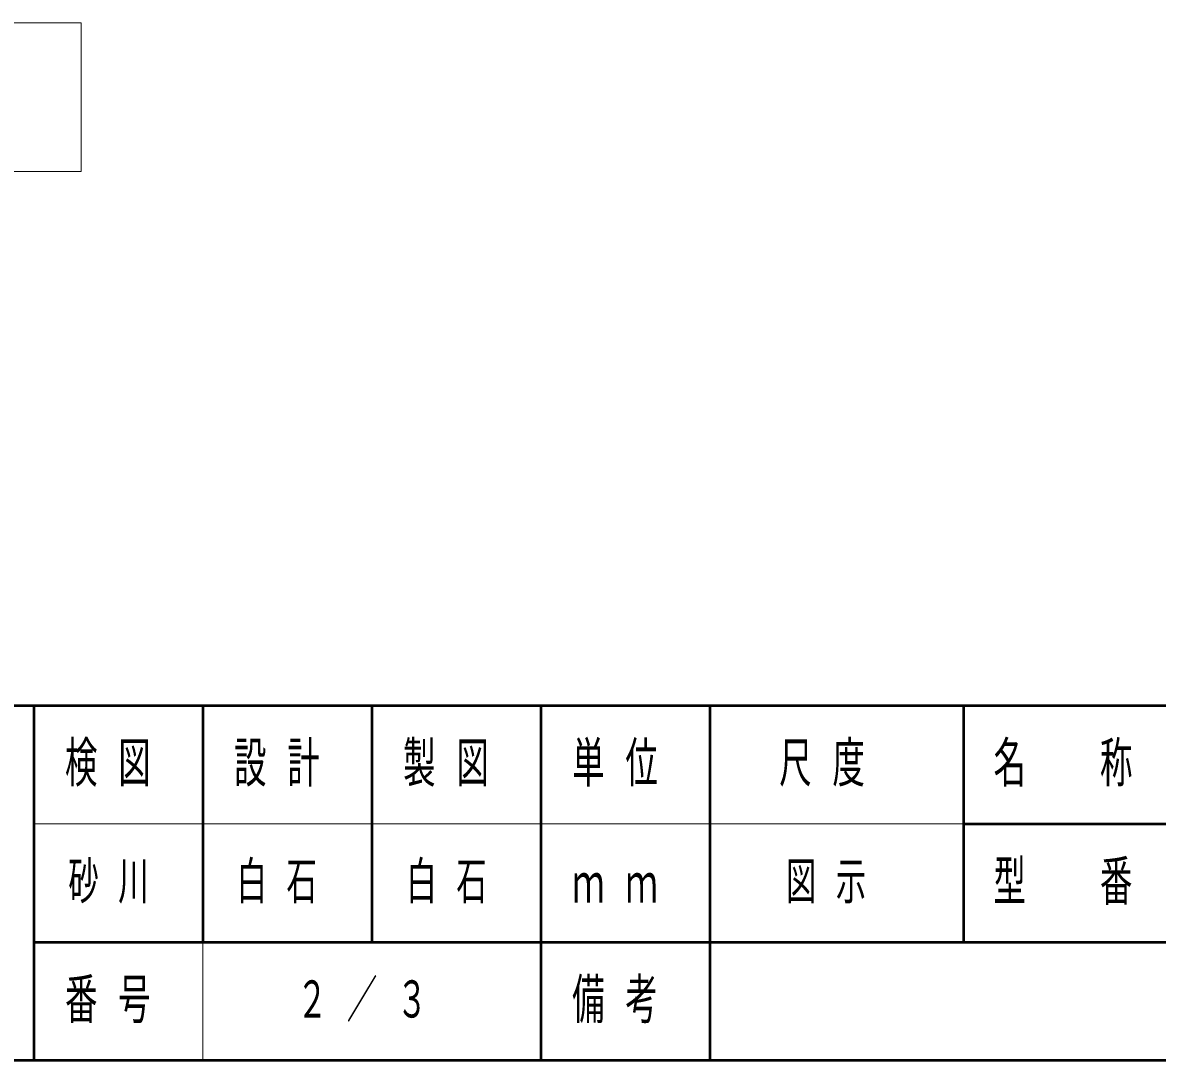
# Model space of a CAD drawing. Units: millimetres on the paper, scale 1:60. Extents: x -385 to 0, y -594 to 267.
# Drawn here: x -243.2 to -176, y -297 to -235.6 of the extents above; entities that cross this region are included whole.
import ezdxf

# ---------------------------------------------------------------- set-up
doc = ezdxf.new("R2010")
doc.units = ezdxf.units.MM
doc.layers.add('LY_1', color=140, linetype='Continuous', lineweight=50)
doc.styles.add('ＭＳ ゴシック', font='')
doc.styles.get('ＭＳ ゴシック').set_extended_font_data('MS Gothic')

msp = doc.modelspace()

# ---------------------------------------------------------------- linework, layer by layer
at = {"layer": 'LY_1', "color": 7, "lineweight": 13}
for p, q in [((-239.694, -235.598), (-296.494, -235.598)), ((-239.694, -244.398), (-239.694, -235.598)), ((-296.494, -244.398), (-239.694, -244.398)), ((-242.5, -283), (-187.5, -283)), ((-232.5, -290), (-232.5, -297))]:
    msp.add_line(p, q, dxfattribs=at)
at = {"layer": 'LY_1', "color": 7}
for p, q in [((-385, -276), (0, -276)), ((-385, -297), (0, -297))]:
    msp.add_line(p, q, dxfattribs=at)
at = {"layer": 'LY_1'}
for p, q in [((-242.5, -276), (-242.5, -297)), ((-232.5, -276), (-232.5, -290)), ((-222.5, -276), (-222.5, -290)), ((-212.5, -276), (-212.5, -297)), ((-202.5, -276), (-202.5, -290)), ((-187.5, -276), (-187.5, -290)), ((-187.5, -283), (-70, -283)), ((-242.5, -290), (0, -290)), ((-202.5, -290), (-202.5, -297))]:
    msp.add_line(p, q, dxfattribs=at)

# ---------------------------------------------------------------- texts
at = {"layer": 'LY_1', "color": 7, "style": 'ＭＳ ゴシック'}
for s, insert, char_height, attachment_point in [('\\T1.64;\\W0.6;検図', (-237.5, -279.5), 2.346, 5), ('\\T1.64;\\W0.6;設計', (-227.5, -279.5), 2.346, 5), ('\\T1.64;\\W0.6;製図', (-217.5, -279.5), 2.346, 5), ('\\T1.64;\\W0.6;単位', (-207.5, -279.5), 2.346, 5), ('\\T1.64;\\W0.6;尺度', (-195.25, -279.5), 2.346, 5), ('\\T1.64;\\W0.6;名\u3000称', (-181, -279.5), 2.346, 5), ('\\T1.64;\\W0.6;砂川', (-237.5, -286.5), 2.199, 5), ('\\T1.64;\\W0.6;白石', (-230.5, -286.5), 2.199, 4), ('\\T1.64;\\W0.6;白石', (-217.5, -286.5), 2.199, 5), ('\\T1.64;\\W0.6;図示', (-198, -286.5), 2.199, 4), ('\\T1.64;\\W0.6;型\u3000番', (-181, -286.5), 2.346, 5), ('\\T1.64;\\W0.6;ｍｍ', (-207.5, -286.5), 2.346, 5), ('\\T1.64;\\W0.6;番号', (-237.5, -293.5), 2.346, 5), ('\\T1.64;\\W0.6;２／３', (-222.5, -293.5), 2.199, 5), ('\\T1.64;\\W0.6;備考', (-207.5, -293.5), 2.346, 5)]:
    msp.add_mtext(s, dxfattribs=dict(at, insert=insert, char_height=char_height, attachment_point=attachment_point))

doc.saveas('drawing.dxf')
